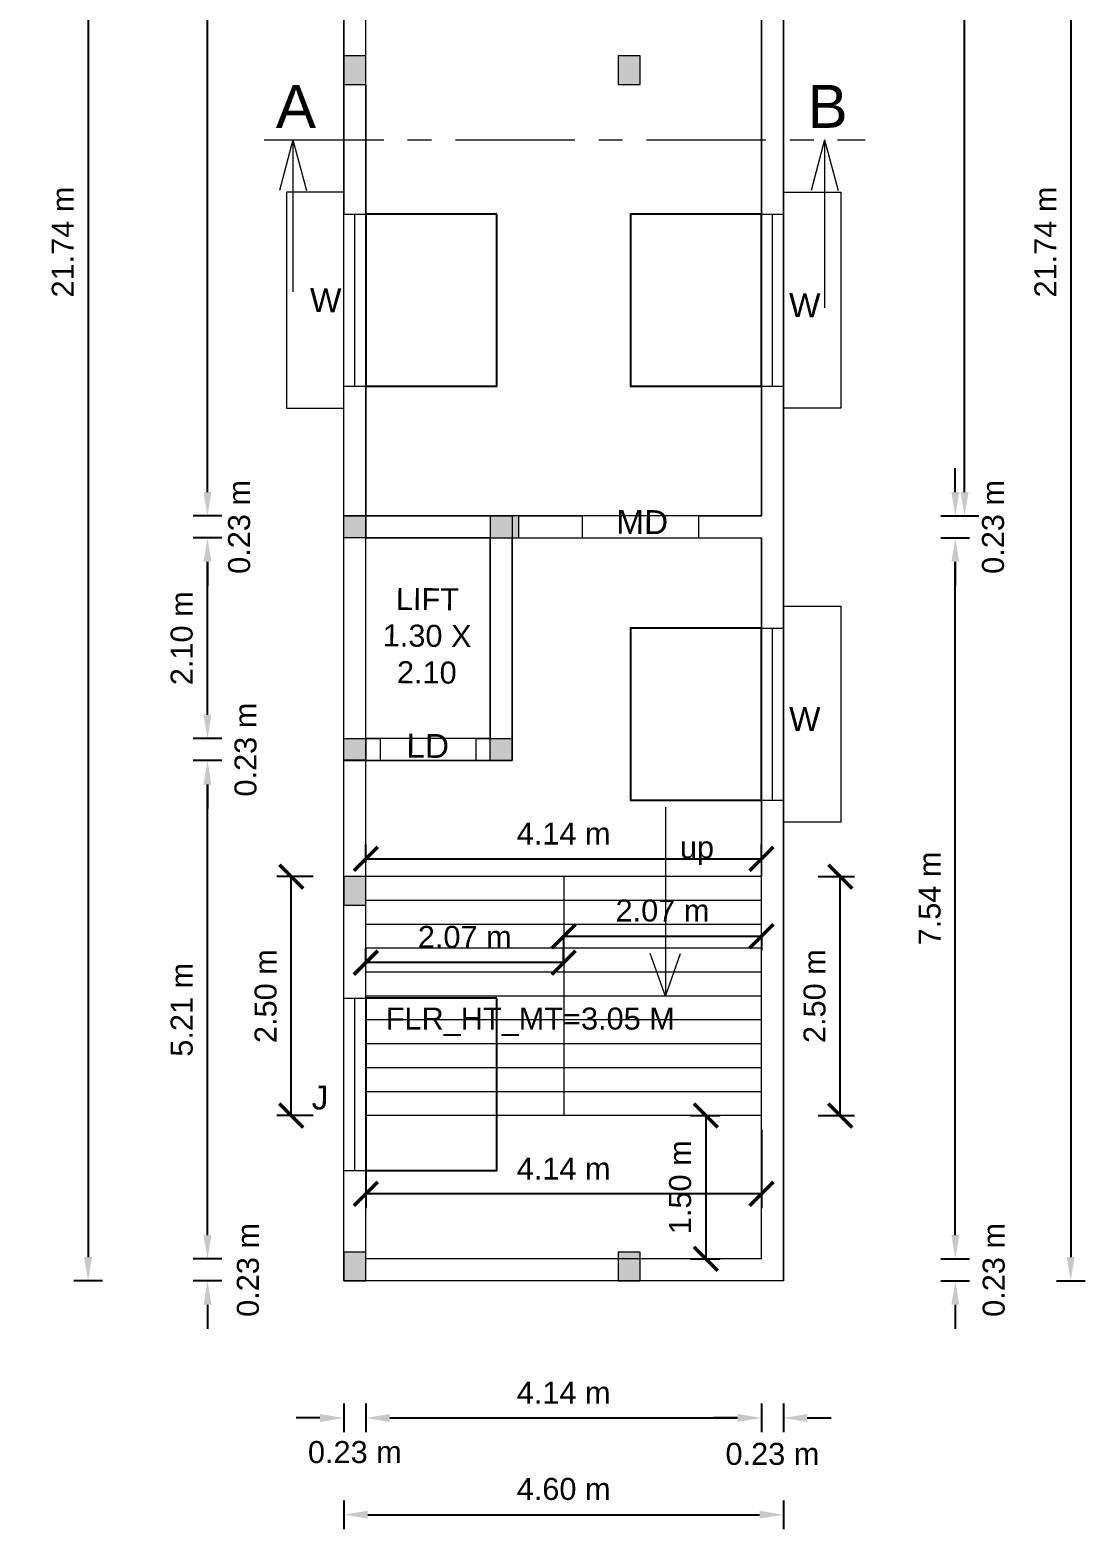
# Model space of a CAD drawing. Header units: metres. Extents: x -478 to 9074, y -2171 to 1762.
# Drawn here: x 9016.37 to 9027.41, y 51.45 to 67.13 of the extents above; entities that cross this region are included whole.
import ezdxf

# ---------------------------------------------------------------- set-up
doc = ezdxf.new("R2010")
doc.units = ezdxf.units.M
doc.header["$MEASUREMENT"] = 0
doc.linetypes.add('CABLIN', pattern=[0.35, 0.25, -0.1])
doc.linetypes.add('CENTER', pattern=[2, 1.25, -0.25, 0.25, -0.25])
for name, color, linetype in [('BLK_1_FLR_1_BLT_UP_AREA', 7, 'Continuous'), ('BLK_1_FLR_1_CARPET_AREA', 15, 'Continuous'), ('BLK_1_FLR_1_CHAJJA', 6, 'Continuous'), ('BLK_1_FLR_1_EXIT_WIDTH_STAIR', 1, 'Continuous'), ('BLK_1_FLR_1_LIFT_1', 30, 'Continuous'), ('BLK_1_FLR_1_LIGHT_VENTILATION_1', 7, 'Continuous'), ('BLK_1_FLR_1_REGULAR_ROOM_1', 7, 'Continuous'), ('BLK_1_FLR_1_STAIR_1', 7, 'Continuous'), ('BLK_1_FLR_1_STAIR_1_FLIGHT_1', 7, 'Continuous'), ('BLK_1_FLR_1_STAIR_1_FLIGHT_2', 7, 'Continuous'), ('BLK_1_FLR_1_STAIR_1_LANDING_1', 7, 'Continuous'), ('BLK_1_FLR_2_LIGHT_VENTILATION_1', 7, 'Continuous'), ('BLK_1_LVL_1_BLDG_FOOT_PRINT', 1, 'Continuous'), ('BLK_1FLR_0_STAIR_1_FLIGHT_2', 7, 'Continuous')]:
    doc.layers.add(name, color=color, linetype=linetype)
doc.styles.add('S', font='swiss.ttf')
doc.dimstyles.new('METRIC', dxfattribs={"dimtxt": 0.45, "dimasz": 0.25, "dimexe": 0.15, "dimexo": 0.15, "dimgap": 0.15, "dimtad": 1, "dimzin": 0, "dimdsep": 46, "dimtxsty": 'S', "dimcen": 0, "dimclrd": 1, "dimclre": 1, "dimclrt": 5, "dimadec": 0, "dimazin": 2, "dimtfac": 1, "dimtix": 1, "dimtofl": 0, "dimtmove": 1, "dimatfit": 0, "dimfxl": 0, "dimtolj": 1, "dimtzin": 0, "dimarcsym": 0})

# ---------------------------------------------------------------- blocks, each defined once
blk = doc.blocks.new('*D181')
at = {"lineweight": -2}
for p, q in [((9019.655, 52.761), (9019.655, 52.461)), ((9019.885, 52.761), (9019.885, 52.461)), ((9019.405, 52.611), (9019.155, 52.611)), ((9020.135, 52.611), (9020.385, 52.611))]:
    blk.add_line(p, q, dxfattribs=at)
for points in [[(9019.405, 52.653), (9019.405, 52.569), (9019.655, 52.611)], [(9020.135, 52.653), (9020.135, 52.569), (9019.885, 52.611)]]:
    blk.add_solid(points)
at = {"layer": 'Defpoints', "color": 0}
for p in [(9019.655, 54.678), (9019.885, 54.678), (9019.885, 52.611)]:
    blk.add_point(p, dxfattribs=at)
at = {"color": 0, "insert": (9019.77, 52.253), "char_height": 0.23, "attachment_point": 5, "style": 'S'}
blk.add_mtext('\\A1;0.23 m', dxfattribs=at)
blk = doc.blocks.new('*D182')
at = {"lineweight": -2}
for p, q in [((9019.885, 52.761), (9019.885, 52.461)), ((9024.025, 52.761), (9024.025, 52.461)), ((9020.135, 52.611), (9023.775, 52.611))]:
    blk.add_line(p, q, dxfattribs=at)
for points in [[(9020.135, 52.653), (9020.135, 52.569), (9019.885, 52.611)], [(9023.775, 52.653), (9023.775, 52.569), (9024.025, 52.611)]]:
    blk.add_solid(points)
at = {"layer": 'Defpoints', "color": 0}
for p in [(9024.025, 55.064), (9019.885, 54.678), (9024.025, 52.611)]:
    blk.add_point(p, dxfattribs=at)
at = {"color": 0, "insert": (9021.955, 52.876), "char_height": 0.23, "attachment_point": 5, "style": 'S'}
blk.add_mtext('\\A1;4.14 m', dxfattribs=at)
blk = doc.blocks.new('*D183')
at = {"lineweight": -2}
for p, q in [((9024.025, 52.761), (9024.025, 52.461)), ((9024.255, 52.761), (9024.255, 52.461)), ((9023.775, 52.611), (9023.525, 52.611)), ((9024.505, 52.611), (9024.755, 52.611))]:
    blk.add_line(p, q, dxfattribs=at)
for points in [[(9023.775, 52.653), (9023.775, 52.569), (9024.025, 52.611)], [(9024.505, 52.653), (9024.505, 52.569), (9024.255, 52.611)]]:
    blk.add_solid(points)
at = {"layer": 'Defpoints', "color": 0}
for p in [(9024.025, 55.064), (9024.255, 55.06), (9024.255, 52.611)]:
    blk.add_point(p, dxfattribs=at)
at = {"color": 0, "insert": (9024.14, 52.234), "char_height": 0.23, "attachment_point": 5, "style": 'S'}
blk.add_mtext('\\A1;0.23 m', dxfattribs=at)
blk = doc.blocks.new('*D184')
at = {"lineweight": -2}
for p, q in [((9019.655, 51.749), (9019.655, 51.449)), ((9024.255, 51.749), (9024.255, 51.449)), ((9019.905, 51.599), (9024.005, 51.599))]:
    blk.add_line(p, q, dxfattribs=at)
for points in [[(9019.905, 51.641), (9019.905, 51.558), (9019.655, 51.599)], [(9024.005, 51.641), (9024.005, 51.558), (9024.255, 51.599)]]:
    blk.add_solid(points)
at = {"layer": 'Defpoints', "color": 0}
for p in [(9019.655, 54.976), (9024.255, 54.976), (9024.255, 51.599)]:
    blk.add_point(p, dxfattribs=at)
at = {"color": 0, "insert": (9021.955, 51.867), "char_height": 0.23, "attachment_point": 5, "style": 'S'}
blk.add_mtext('\\A1;4.60 m', dxfattribs=at)
blk = doc.blocks.new('*D185')
at = {"lineweight": -2}
for p, q in [((9018.228, 54.525), (9018.228, 54.775)), ((9018.378, 54.275), (9018.078, 54.275)), ((9018.378, 54.045), (9018.078, 54.045)), ((9018.228, 53.795), (9018.228, 53.545))]:
    blk.add_line(p, q, dxfattribs=at)
for points in [[(9018.186, 54.525), (9018.269, 54.525), (9018.228, 54.275)], [(9018.186, 53.795), (9018.269, 53.795), (9018.228, 54.045)]]:
    blk.add_solid(points)
at = {"layer": 'Defpoints', "color": 0}
for p in [(9018.228, 54.275), (9020.85, 54.275), (9020.85, 54.045)]:
    blk.add_point(p, dxfattribs=at)
at = {"color": 0, "insert": (9018.652, 54.16), "char_height": 0.23, "attachment_point": 5, "rotation": 90, "style": 'S'}
blk.add_mtext('\\A1;0.23 m', dxfattribs=at)
blk = doc.blocks.new('*D186')
at = {"lineweight": -2}
for p, q in [((9018.378, 59.489), (9018.078, 59.489)), ((9018.228, 54.525), (9018.228, 59.239)), ((9018.378, 54.275), (9018.078, 54.275))]:
    blk.add_line(p, q, dxfattribs=at)
for points in [[(9018.186, 59.239), (9018.269, 59.239), (9018.228, 59.489)], [(9018.186, 54.525), (9018.269, 54.525), (9018.228, 54.275)]]:
    blk.add_solid(points)
at = {"layer": 'Defpoints', "color": 0}
for p in [(9018.228, 59.489), (9021.089, 59.489), (9020.85, 54.275)]:
    blk.add_point(p, dxfattribs=at)
at = {"color": 0, "insert": (9017.959, 56.882), "char_height": 0.23, "attachment_point": 5, "rotation": 90, "style": 'S'}
blk.add_mtext('\\A1;5.21 m', dxfattribs=at)
blk = doc.blocks.new('*D187')
at = {"lineweight": -2}
for p, q in [((9018.228, 59.969), (9018.228, 60.219)), ((9018.378, 59.719), (9018.078, 59.719)), ((9018.378, 59.489), (9018.078, 59.489)), ((9018.228, 59.239), (9018.228, 58.989))]:
    blk.add_line(p, q, dxfattribs=at)
for points in [[(9018.186, 59.969), (9018.269, 59.969), (9018.228, 59.719)], [(9018.186, 59.239), (9018.269, 59.239), (9018.228, 59.489)]]:
    blk.add_solid(points)
at = {"layer": 'Defpoints', "color": 0}
for p in [(9018.228, 59.719), (9021.11, 59.719), (9021.089, 59.489)]:
    blk.add_point(p, dxfattribs=at)
at = {"color": 0, "insert": (9018.627, 59.604), "char_height": 0.23, "attachment_point": 5, "rotation": 90, "style": 'S'}
blk.add_mtext('\\A1;0.23 m', dxfattribs=at)
blk = doc.blocks.new('*D188')
at = {"lineweight": -2}
for p, q in [((9018.378, 61.819), (9018.078, 61.819)), ((9018.228, 59.969), (9018.228, 61.569)), ((9018.378, 59.719), (9018.078, 59.719))]:
    blk.add_line(p, q, dxfattribs=at)
for points in [[(9018.186, 61.569), (9018.269, 61.569), (9018.228, 61.819)], [(9018.186, 59.969), (9018.269, 59.969), (9018.228, 59.719)]]:
    blk.add_solid(points)
at = {"layer": 'Defpoints', "color": 0}
for p in [(9018.228, 61.819), (9020.959, 61.819), (9021.11, 59.719)]:
    blk.add_point(p, dxfattribs=at)
at = {"color": 0, "insert": (9017.959, 60.769), "char_height": 0.23, "attachment_point": 5, "rotation": 90, "style": 'S'}
blk.add_mtext('\\A1;2.10 m', dxfattribs=at)
blk = doc.blocks.new('*D189')
at = {"lineweight": -2}
for p, q in [((9018.228, 62.299), (9018.228, 62.549)), ((9018.378, 62.049), (9018.078, 62.049)), ((9018.378, 61.819), (9018.078, 61.819)), ((9018.228, 61.569), (9018.228, 61.319))]:
    blk.add_line(p, q, dxfattribs=at)
for points in [[(9018.186, 62.299), (9018.269, 62.299), (9018.228, 62.049)], [(9018.186, 61.569), (9018.269, 61.569), (9018.228, 61.819)]]:
    blk.add_solid(points)
at = {"layer": 'Defpoints', "color": 0}
for p in [(9018.228, 62.049), (9020.959, 62.049), (9020.959, 61.819)]:
    blk.add_point(p, dxfattribs=at)
at = {"color": 0, "insert": (9018.56, 61.934), "char_height": 0.23, "attachment_point": 5, "rotation": 90, "style": 'S'}
blk.add_mtext('\\A1;0.23 m', dxfattribs=at)
blk = doc.blocks.new('*D190')
at = {"lineweight": -2}
for p, q in [((9018.378, 75.555), (9018.078, 75.555)), ((9018.228, 62.299), (9018.228, 75.305)), ((9018.378, 62.049), (9018.078, 62.049))]:
    blk.add_line(p, q, dxfattribs=at)
for points in [[(9018.186, 75.305), (9018.269, 75.305), (9018.228, 75.555)], [(9018.186, 62.299), (9018.269, 62.299), (9018.228, 62.049)]]:
    blk.add_solid(points)
at = {"layer": 'Defpoints', "color": 0}
for p in [(9018.228, 75.555), (9021.947, 75.555), (9020.959, 62.049)]:
    blk.add_point(p, dxfattribs=at)
at = {"color": 0, "insert": (9017.959, 68.802), "char_height": 0.23, "attachment_point": 5, "rotation": 90, "style": 'S'}
blk.add_mtext('\\A1;13.51 m', dxfattribs=at)
blk = doc.blocks.new('*D192')
at = {"lineweight": -2}
for p, q in [((9017.128, 75.785), (9016.828, 75.785)), ((9016.978, 75.535), (9016.978, 54.295)), ((9017.128, 54.045), (9016.828, 54.045))]:
    blk.add_line(p, q, dxfattribs=at)
for points in [[(9016.936, 75.535), (9017.02, 75.535), (9016.978, 75.785)], [(9016.936, 54.295), (9017.02, 54.295), (9016.978, 54.045)]]:
    blk.add_solid(points)
at = {"layer": 'Defpoints', "color": 0}
for p in [(9020.544, 75.785), (9016.978, 54.045), (9020.544, 54.045)]:
    blk.add_point(p, dxfattribs=at)
at = {"color": 0, "insert": (9016.713, 64.915), "char_height": 0.23, "attachment_point": 5, "rotation": 90, "style": 'S'}
blk.add_mtext('\\A1;21.74 m', dxfattribs=at)
blk = doc.blocks.new('*D193')
at = {"lineweight": -2}
for p, q in [((9026.054, 54.525), (9026.054, 54.775)), ((9025.904, 54.275), (9026.204, 54.275)), ((9025.904, 54.045), (9026.204, 54.045)), ((9026.054, 53.795), (9026.054, 53.545))]:
    blk.add_line(p, q, dxfattribs=at)
for points in [[(9026.013, 54.525), (9026.096, 54.525), (9026.054, 54.275)], [(9026.013, 53.795), (9026.096, 53.795), (9026.054, 54.045)]]:
    blk.add_solid(points)
at = {"layer": 'Defpoints', "color": 0}
for p in [(9023.68, 54.275), (9026.054, 54.275), (9023.68, 54.045)]:
    blk.add_point(p, dxfattribs=at)
at = {"color": 0, "insert": (9026.457, 54.16), "char_height": 0.23, "attachment_point": 5, "rotation": 90, "style": 'S'}
blk.add_mtext('\\A1;0.23 m', dxfattribs=at)
blk = doc.blocks.new('*D194')
at = {"lineweight": -2}
for p, q in [((9025.904, 61.819), (9026.204, 61.819)), ((9026.054, 54.525), (9026.054, 61.569)), ((9025.904, 54.275), (9026.204, 54.275))]:
    blk.add_line(p, q, dxfattribs=at)
for points in [[(9026.013, 61.569), (9026.096, 61.569), (9026.054, 61.819)], [(9026.013, 54.525), (9026.096, 54.525), (9026.054, 54.275)]]:
    blk.add_solid(points)
at = {"layer": 'Defpoints', "color": 0}
for p in [(9023.601, 61.819), (9026.054, 61.819), (9023.68, 54.275)]:
    blk.add_point(p, dxfattribs=at)
at = {"color": 0, "insert": (9025.786, 58.047), "char_height": 0.23, "attachment_point": 5, "rotation": 90, "style": 'S'}
blk.add_mtext('\\A1;7.54 m', dxfattribs=at)
blk = doc.blocks.new('*D195')
at = {"lineweight": -2}
for p, q in [((9026.054, 62.299), (9026.054, 62.549)), ((9025.904, 62.049), (9026.204, 62.049)), ((9025.904, 61.819), (9026.204, 61.819)), ((9026.054, 61.569), (9026.054, 61.319))]:
    blk.add_line(p, q, dxfattribs=at)
for points in [[(9026.013, 62.299), (9026.096, 62.299), (9026.054, 62.049)], [(9026.013, 61.569), (9026.096, 61.569), (9026.054, 61.819)]]:
    blk.add_solid(points)
at = {"layer": 'Defpoints', "color": 0}
for p in [(9023.601, 62.049), (9026.054, 62.049), (9023.601, 61.819)]:
    blk.add_point(p, dxfattribs=at)
at = {"color": 0, "insert": (9026.45, 61.934), "char_height": 0.23, "attachment_point": 5, "rotation": 90, "style": 'S'}
blk.add_mtext('\\A1;0.23 m', dxfattribs=at)
blk = doc.blocks.new('*D196')
at = {"lineweight": -2}
for p, q in [((9026.001, 75.555), (9026.301, 75.555)), ((9026.151, 62.299), (9026.151, 75.305)), ((9026.001, 62.049), (9026.301, 62.049))]:
    blk.add_line(p, q, dxfattribs=at)
for points in [[(9026.11, 75.305), (9026.193, 75.305), (9026.151, 75.555)], [(9026.11, 62.299), (9026.193, 62.299), (9026.151, 62.049)]]:
    blk.add_solid(points)
at = {"layer": 'Defpoints', "color": 0}
for p in [(9023.674, 75.555), (9026.151, 75.555), (9023.698, 62.049)]:
    blk.add_point(p, dxfattribs=at)
at = {"color": 0, "insert": (9025.883, 68.802), "char_height": 0.23, "attachment_point": 5, "rotation": 90, "style": 'S'}
blk.add_mtext('\\A1;13.51 m', dxfattribs=at)
blk = doc.blocks.new('*D197')
at = {"lineweight": -2}
for p, q in [((9027.112, 75.785), (9027.412, 75.785)), ((9027.262, 75.535), (9027.262, 54.295)), ((9027.112, 54.045), (9027.412, 54.045))]:
    blk.add_line(p, q, dxfattribs=at)
for points in [[(9027.22, 75.535), (9027.303, 75.535), (9027.262, 75.785)], [(9027.22, 54.295), (9027.303, 54.295), (9027.262, 54.045)]]:
    blk.add_solid(points)
at = {"layer": 'Defpoints', "color": 0}
for p in [(9023.505, 75.785), (9023.505, 54.045), (9027.262, 54.045)]:
    blk.add_point(p, dxfattribs=at)
at = {"color": 0, "insert": (9026.997, 64.915), "char_height": 0.23, "attachment_point": 5, "rotation": 90, "style": 'S'}
blk.add_mtext('\\A1;21.74 m', dxfattribs=at)
blk = doc.blocks.new('_ArchTick')
at = {"color": 0, "linetype": 'ByBlock', "const_width": 0.15}
blk.add_lwpolyline([(-0.5, -0.5), (0.5, 0.5)], dxfattribs=at)
blk = doc.blocks.new('*D200')
at = {"layer": 'BLK_1_FLR_1_STAIR_1_LANDING_1', "color": 0, "lineweight": -2}
for p, q in [((9019.885, 55.625), (9019.885, 54.806)), ((9024.025, 55.625), (9024.025, 54.806)), ((9024.025, 54.956), (9019.885, 54.956))]:
    blk.add_line(p, q, dxfattribs=at)
at = {"layer": 'Defpoints', "color": 0}
for p in [(9019.885, 55.775), (9024.025, 55.775), (9019.885, 54.956)]:
    blk.add_point(p, dxfattribs=at)
at = {"layer": 'BLK_1_FLR_1_STAIR_1_LANDING_1', "color": 0, "lineweight": -2, "xscale": 0.25, "yscale": 0.25, "zscale": 0.25, "rotation": 180}
blk.add_blockref('_ArchTick', (9019.885, 54.956), dxfattribs=at)
at = {"layer": 'BLK_1_FLR_1_STAIR_1_LANDING_1', "color": 0, "lineweight": -2, "xscale": 0.25, "yscale": 0.25, "zscale": 0.25}
blk.add_blockref('_ArchTick', (9024.025, 54.956), dxfattribs=at)
at = {"layer": 'BLK_1_FLR_1_STAIR_1_LANDING_1', "color": 7, "lineweight": 20, "insert": (9021.955, 55.221), "char_height": 0.23, "attachment_point": 5, "style": 'S'}
blk.add_mtext('\\A1;4.14 m', dxfattribs=at)
blk = doc.blocks.new('*D201')
at = {"layer": 'BLK_1_FLR_1_STAIR_1_LANDING_1', "color": 0, "lineweight": -2}
for p, q in [((9023.283, 55.775), (9023.593, 55.775)), ((9023.443, 55.775), (9023.443, 54.275)), ((9023.283, 54.275), (9023.593, 54.275))]:
    blk.add_line(p, q, dxfattribs=at)
at = {"layer": 'Defpoints', "color": 0}
for p in [(9023.133, 55.775), (9023.133, 54.275), (9023.443, 54.275)]:
    blk.add_point(p, dxfattribs=at)
at = {"layer": 'BLK_1_FLR_1_STAIR_1_LANDING_1', "color": 0, "lineweight": -2, "xscale": 0.25, "yscale": 0.25, "zscale": 0.25}
for p, rotation in [((9023.443, 55.775), 90), ((9023.443, 54.275), 270)]:
    blk.add_blockref('_ArchTick', p, dxfattribs=dict(at, rotation=rotation))
at = {"layer": 'BLK_1_FLR_1_STAIR_1_LANDING_1', "color": 7, "lineweight": 20, "insert": (9023.175, 55.025), "char_height": 0.23, "attachment_point": 5, "rotation": 90, "style": 'S'}
blk.add_mtext('\\A1;1.50 m', dxfattribs=at)
blk = doc.blocks.new('*D225')
at = {"layer": 'BLK_1_FLR_1_EXIT_WIDTH_STAIR', "color": 0, "lineweight": -2}
for p, q in [((9019.885, 58.425), (9019.885, 58.611)), ((9024.025, 58.425), (9024.025, 58.611)), ((9019.885, 58.461), (9024.025, 58.461))]:
    blk.add_line(p, q, dxfattribs=at)
at = {"layer": 'Defpoints', "color": 0}
for p in [(9024.025, 58.461), (9019.885, 58.275), (9024.025, 58.275)]:
    blk.add_point(p, dxfattribs=at)
at = {"layer": 'BLK_1_FLR_1_EXIT_WIDTH_STAIR', "color": 0, "lineweight": -2, "xscale": 0.25, "yscale": 0.25, "zscale": 0.25, "rotation": 180}
blk.add_blockref('_ArchTick', (9019.885, 58.461), dxfattribs=at)
at = {"layer": 'BLK_1_FLR_1_EXIT_WIDTH_STAIR', "color": 0, "lineweight": -2, "xscale": 0.25, "yscale": 0.25, "zscale": 0.25}
blk.add_blockref('_ArchTick', (9024.025, 58.461), dxfattribs=at)
at = {"layer": 'BLK_1_FLR_1_EXIT_WIDTH_STAIR', "color": 7, "lineweight": 20, "insert": (9021.955, 58.726), "char_height": 0.23, "attachment_point": 5, "style": 'S'}
blk.add_mtext('\\A1;4.14 m', dxfattribs=at)
blk = doc.blocks.new('*D226')
at = {"layer": 'BLK_1_FLR_1_STAIR_1_FLIGHT_1', "color": 0, "lineweight": -2}
for p, q in [((9021.955, 57.651), (9021.955, 57.501)), ((9021.955, 57.651), (9024.025, 57.651)), ((9024.025, 57.651), (9024.025, 57.501))]:
    blk.add_line(p, q, dxfattribs=at)
at = {"layer": 'Defpoints', "color": 0}
for p in [(9021.955, 57.775), (9024.025, 57.775), (9024.025, 57.651)]:
    blk.add_point(p, dxfattribs=at)
at = {"layer": 'BLK_1_FLR_1_STAIR_1_FLIGHT_1', "color": 0, "lineweight": -2, "xscale": 0.25, "yscale": 0.25, "zscale": 0.25, "rotation": 180}
blk.add_blockref('_ArchTick', (9021.955, 57.651), dxfattribs=at)
at = {"layer": 'BLK_1_FLR_1_STAIR_1_FLIGHT_1', "color": 0, "lineweight": -2, "xscale": 0.25, "yscale": 0.25, "zscale": 0.25}
blk.add_blockref('_ArchTick', (9024.025, 57.651), dxfattribs=at)
at = {"layer": 'BLK_1_FLR_1_STAIR_1_FLIGHT_1', "color": 7, "lineweight": 20, "insert": (9022.99, 57.919), "char_height": 0.23, "attachment_point": 5, "style": 'S'}
blk.add_mtext('\\A1;2.07 m', dxfattribs=at)
blk = doc.blocks.new('*D227')
at = {"layer": 'BLK_1_FLR_1_STAIR_1_FLIGHT_2', "color": 0, "lineweight": -2}
for p, q in [((9019.885, 57.375), (9019.885, 57.525)), ((9021.955, 57.375), (9021.955, 57.525)), ((9021.955, 57.375), (9019.885, 57.375))]:
    blk.add_line(p, q, dxfattribs=at)
at = {"layer": 'Defpoints', "color": 0}
for p in [(9019.885, 57.375), (9019.885, 57.275), (9021.955, 57.275)]:
    blk.add_point(p, dxfattribs=at)
at = {"layer": 'BLK_1_FLR_1_STAIR_1_FLIGHT_2', "color": 0, "lineweight": -2, "xscale": 0.25, "yscale": 0.25, "zscale": 0.25, "rotation": 180}
blk.add_blockref('_ArchTick', (9019.885, 57.375), dxfattribs=at)
at = {"layer": 'BLK_1_FLR_1_STAIR_1_FLIGHT_2', "color": 0, "lineweight": -2, "xscale": 0.25, "yscale": 0.25, "zscale": 0.25}
blk.add_blockref('_ArchTick', (9021.955, 57.375), dxfattribs=at)
at = {"layer": 'BLK_1_FLR_1_STAIR_1_FLIGHT_2', "color": 7, "lineweight": 20, "insert": (9020.92, 57.643), "char_height": 0.23, "attachment_point": 5, "style": 'S'}
blk.add_mtext('\\A1;2.07 m', dxfattribs=at)
blk = doc.blocks.new('*D228')
at = {"layer": 'BLK_1_FLR_1_STAIR_1_FLIGHT_1', "color": 0, "lineweight": -2}
for p, q in [((9024.62, 58.275), (9025, 58.275)), ((9024.85, 55.775), (9024.85, 58.275)), ((9024.62, 55.775), (9025, 55.775))]:
    blk.add_line(p, q, dxfattribs=at)
at = {"layer": 'Defpoints', "color": 0}
for p in [(9024.025, 58.275), (9024.85, 58.275), (9024.025, 55.775)]:
    blk.add_point(p, dxfattribs=at)
at = {"layer": 'BLK_1_FLR_1_STAIR_1_FLIGHT_1', "color": 0, "lineweight": -2, "xscale": 0.25, "yscale": 0.25, "zscale": 0.25}
for p, rotation in [((9024.85, 58.275), 90), ((9024.85, 55.775), 270)]:
    blk.add_blockref('_ArchTick', p, dxfattribs=dict(at, rotation=rotation))
at = {"layer": 'BLK_1_FLR_1_STAIR_1_FLIGHT_1', "color": 7, "lineweight": 20, "insert": (9024.582, 57.025), "char_height": 0.23, "attachment_point": 5, "rotation": 90, "style": 'S'}
blk.add_mtext('\\A1;2.50 m', dxfattribs=at)
blk = doc.blocks.new('*D229')
at = {"layer": 'BLK_1FLR_0_STAIR_1_FLIGHT_2', "color": 0, "lineweight": -2}
for p, q in [((9019.335, 58.275), (9018.955, 58.275)), ((9019.105, 55.775), (9019.105, 58.275)), ((9019.335, 55.775), (9018.955, 55.775))]:
    blk.add_line(p, q, dxfattribs=at)
at = {"layer": 'Defpoints', "color": 0}
for p in [(9019.105, 58.275), (9019.885, 58.275), (9019.885, 55.775)]:
    blk.add_point(p, dxfattribs=at)
at = {"layer": 'BLK_1FLR_0_STAIR_1_FLIGHT_2', "color": 0, "lineweight": -2, "xscale": 0.25, "yscale": 0.25, "zscale": 0.25}
for p, rotation in [((9019.105, 58.275), 90), ((9019.105, 55.775), 270)]:
    blk.add_blockref('_ArchTick', p, dxfattribs=dict(at, rotation=rotation))
at = {"layer": 'BLK_1FLR_0_STAIR_1_FLIGHT_2', "color": 7, "lineweight": 20, "insert": (9018.837, 57.025), "char_height": 0.23, "attachment_point": 5, "rotation": 90, "style": 'S'}
blk.add_mtext('\\A1;2.50 m', dxfattribs=at)

msp = doc.modelspace()

# ---------------------------------------------------------------- hatches: boundary and pattern name
at = {"lineweight": 20}
h = msp.add_hatch(color=256, dxfattribs=at)
h.dxf.hatch_style = 1
h.paths.add_polyline_path([(9019.65549, 66.56162), (9019.88549, 66.56162), (9019.88549, 66.86162), (9019.65549, 66.86162)])
h = msp.add_hatch(color=256, dxfattribs=at)
h.dxf.hatch_style = 1
h.paths.add_polyline_path([(9022.52549, 66.56162), (9022.75549, 66.56162), (9022.75549, 66.86162), (9022.52549, 66.86162)])
h = msp.add_hatch(color=256, dxfattribs=at)
h.dxf.hatch_style = 1
h.paths.add_polyline_path([(9019.88549, 61.81904), (9019.88549, 62.04904), (9019.65549, 62.04904), (9019.65549, 61.81904)])
h = msp.add_hatch(color=256, dxfattribs=at)
h.dxf.hatch_style = 1
h.paths.add_polyline_path([(9021.18549, 62.04904), (9021.18549, 61.81904), (9021.48549, 61.81904), (9021.48549, 62.04904)])
h = msp.add_hatch(color=256, dxfattribs=at)
h.dxf.hatch_style = 1
h.paths.add_polyline_path([(9019.88549, 59.48904), (9019.88549, 59.71904), (9019.65549, 59.71904), (9019.65549, 59.48904)])
h = msp.add_hatch(color=256, dxfattribs=at)
h.dxf.hatch_style = 1
h.paths.add_polyline_path([(9021.41549, 59.48904), (9021.41549, 59.71904), (9021.18549, 59.71904), (9021.18549, 59.48904)])
h = msp.add_hatch(color=256, dxfattribs=at)
h.dxf.hatch_style = 1
h.paths.add_polyline_path([(9019.65549, 57.9752), (9019.88549, 57.9752), (9019.88549, 58.2752), (9019.65549, 58.2752)])
h = msp.add_hatch(color=256, dxfattribs=at)
h.dxf.hatch_style = 1
h.paths.add_polyline_path([(9019.65549, 54.0452), (9019.88549, 54.0452), (9019.88549, 54.3452), (9019.65549, 54.3452)])
h = msp.add_hatch(color=256, dxfattribs=at)
h.dxf.hatch_style = 1
h.paths.add_polyline_path([(9022.52549, 54.0452), (9022.75549, 54.0452), (9022.75549, 54.3452), (9022.52549, 54.3452)])

# ---------------------------------------------------------------- linework, layer by layer
for p, q in [((9019.65549, 54.0452), (9019.65549, 75.7852)), ((9024.25549, 54.0452), (9024.25549, 75.7852)), ((9024.02549, 62.04904), (9024.02549, 75.5552)), ((9019.65549, 75.25533), (9019.65549, 65.20533)), ((9019.88549, 59.8728), (9019.88549, 73.4352)), ((9019.88549, 66.56162), (9019.88549, 62.04904)), ((9019.12149, 65.98281), (9018.97977, 65.45562)), ((9019.12149, 65.98281), (9019.12149, 64.39381)), ((9019.12149, 65.98281), (9019.26321, 65.45562)), ((9024.68623, 65.98281), (9024.54451, 65.45562)), ((9024.68623, 65.98281), (9024.68623, 64.22709)), ((9024.68623, 65.98281), (9024.82795, 65.45562)), ((9019.88549, 65.68699), (9019.88549, 63.88699)), ((9019.65549, 65.20533), (9019.65549, 65.43533)), ((9019.65549, 65.20533), (9019.88549, 65.20533)), ((9019.77049, 63.40533), (9019.77049, 65.20533)), ((9024.02549, 65.20533), (9024.25549, 65.20533)), ((9024.14049, 63.40533), (9024.14049, 65.20533)), ((9024.25549, 65.20533), (9024.25549, 63.40533)), ((9019.65549, 63.40533), (9019.88549, 63.40533)), ((9024.02549, 63.40533), (9024.25549, 63.40533)), ((9021.18549, 62.04904), (9019.65549, 62.04904)), ((9021.48549, 62.04904), (9022.15093, 62.04904)), ((9022.15093, 61.81904), (9022.15093, 62.04904)), ((9023.37093, 62.04904), (9024.02549, 62.04904)), ((9023.37093, 61.81904), (9023.37093, 62.04904)), ((9019.65549, 59.48904), (9019.65549, 61.81904)), ((9021.18549, 61.81904), (9019.65549, 61.81904)), ((9019.88549, 54.2752), (9019.88549, 61.81904)), ((9021.18549, 59.71904), (9021.18549, 61.81904)), ((9021.41549, 59.48904), (9021.41549, 61.81904)), ((9021.48549, 61.81904), (9024.02549, 61.81904)), ((9024.02549, 54.2752), (9024.02549, 61.81904)), ((9024.02549, 58.2752), (9024.02549, 61.81904)), ((9024.02549, 60.87582), (9024.25549, 60.87582)), ((9024.14049, 59.07582), (9024.14049, 60.87582)), ((9024.25549, 60.87582), (9024.25549, 59.07582)), ((9019.88549, 59.71904), (9020.03549, 59.71904)), ((9020.03549, 59.71904), (9020.03549, 59.48904)), ((9021.03549, 59.71904), (9021.18549, 59.71904)), ((9021.03549, 59.71904), (9021.03549, 59.48904)), ((9019.88549, 59.4952), (9019.65549, 59.4952)), ((9019.65549, 59.48904), (9021.18549, 59.48904)), ((9023.01935, 59.00173), (9023.01935, 57.0252)), ((9024.02549, 59.07582), (9024.25549, 59.07582)), ((9019.88549, 58.2752), (9019.65549, 58.2752)), ((9024.02549, 58.2752), (9019.88549, 58.2752)), ((9021.95549, 58.2752), (9021.95549, 55.7752)), ((9024.02549, 58.0252), (9019.88549, 58.0252)), ((9024.02549, 57.7752), (9019.88549, 57.7752)), ((9024.02549, 57.7752), (9019.88549, 57.7752)), ((9024.02549, 57.5252), (9019.88549, 57.5252)), ((9023.01935, 57.0252), (9022.85999, 57.47216)), ((9023.01935, 57.0252), (9023.17871, 57.47216)), ((9024.02549, 57.2752), (9019.88549, 57.2752)), ((9019.65549, 57.00203), (9019.88549, 57.00203)), ((9019.77049, 55.20203), (9019.77049, 57.00203)), ((9024.02549, 57.0252), (9019.88549, 57.0252)), ((9024.02549, 56.7752), (9019.88549, 56.7752)), ((9024.02549, 56.5252), (9019.88549, 56.5252)), ((9024.02549, 56.2752), (9019.88549, 56.2752)), ((9024.02549, 56.0252), (9019.88549, 56.0252)), ((9024.02549, 55.7752), (9019.88549, 55.7752)), ((9019.65549, 55.20203), (9019.88549, 55.20203)), ((9019.65549, 55.20203), (9019.88549, 55.20203)), ((9024.02549, 54.2752), (9019.88549, 54.2752)), ((9024.25549, 54.0452), (9019.65549, 54.0452))]:
    msp.add_line(p, q, dxfattribs=at)
at = {"linetype": 'CENTER', "lineweight": 20}
msp.add_line((9018.82181, 65.98281), (9025.11217, 65.98281), dxfattribs=at)
at = {"linetype": 'CABLIN', "lineweight": 20}
for p, q in [((9019.65549, 65.68699), (9019.65549, 65.91699)), ((9019.65549, 65.43533), (9019.05549, 65.43533)), ((9019.05549, 65.43533), (9019.05549, 63.40533)), ((9024.25549, 65.43533), (9024.85549, 65.43533)), ((9024.25549, 65.20533), (9024.25549, 65.43533)), ((9024.85549, 65.43533), (9024.85549, 63.40533)), ((9019.05549, 63.40533), (9019.05549, 63.17533)), ((9024.85549, 63.40533), (9024.85549, 63.17533)), ((9019.05549, 63.17533), (9019.65549, 63.17533)), ((9024.85549, 63.17533), (9024.25549, 63.17533)), ((9024.25549, 61.10582), (9024.85549, 61.10582)), ((9024.25549, 60.87582), (9024.25549, 61.10582)), ((9024.85549, 61.10582), (9024.85549, 59.07582)), ((9024.85549, 59.07582), (9024.85549, 58.84582)), ((9024.85549, 58.84582), (9024.25549, 58.84582))]:
    msp.add_line(p, q, dxfattribs=at)
at = {"lineweight": 20}
for points in [[(9019.65549, 66.56162), (9019.88549, 66.56162), (9019.88549, 66.86162), (9019.65549, 66.86162)], [(9022.52549, 66.56162), (9022.75549, 66.56162), (9022.75549, 66.86162), (9022.52549, 66.86162)], [(9019.88549, 62.04904), (9019.88549, 61.81904), (9019.65549, 61.81904), (9019.65549, 62.04904)], [(9021.41549, 59.48904), (9019.65549, 59.48904), (9019.65549, 62.04904), (9021.41549, 62.04904)], [(9021.18549, 62.04904), (9021.18549, 61.81904), (9021.48549, 61.81904), (9021.48549, 62.04904)], [(9019.88549, 59.71904), (9019.88549, 59.48904), (9019.65549, 59.48904), (9019.65549, 59.71904)], [(9021.41549, 59.71904), (9021.41549, 59.48904), (9021.18549, 59.48904), (9021.18549, 59.71904)], [(9019.65549, 57.9752), (9019.88549, 57.9752), (9019.88549, 58.2752), (9019.65549, 58.2752)], [(9019.65549, 54.0452), (9019.88549, 54.0452), (9019.88549, 54.3452), (9019.65549, 54.3452)], [(9022.52549, 54.0452), (9022.75549, 54.0452), (9022.75549, 54.3452), (9022.52549, 54.3452)]]:
    msp.add_lwpolyline(points, close=True, dxfattribs=at)
at = {"layer": 'BLK_1_FLR_1_BLT_UP_AREA', "color": 8, "lineweight": 20}
msp.add_lwpolyline([(9019.65549, 75.7852), (9024.25549, 75.7852), (9024.25549, 54.0452), (9019.65549, 54.0452)], close=True, dxfattribs=at)
at = {"layer": 'BLK_1_FLR_1_CARPET_AREA', "color": 15, "lineweight": 20}
for points in [[(9021.20549, 75.5552), (9024.02549, 75.5552), (9024.02549, 62.04904), (9019.88549, 62.04904), (9019.88549, 73.4352), (9021.20549, 73.4352), (9021.20549, 75.5552)], [(9021.41549, 61.81904), (9024.02549, 61.81904), (9024.02549, 58.2752), (9019.88549, 58.2752), (9019.88549, 59.48904), (9021.41549, 59.48904), (9021.41549, 61.81904)]]:
    msp.add_lwpolyline(points, dxfattribs=at)
at = {"layer": 'BLK_1_FLR_1_CHAJJA', "color": 6, "lineweight": 20}
for points in [[(9019.65549, 65.43533), (9019.05549, 65.43533), (9019.05549, 63.17533), (9019.65549, 63.17533)], [(9024.25549, 65.43533), (9024.85549, 65.43533), (9024.85549, 63.17533), (9024.25549, 63.17533)], [(9024.25549, 61.10582), (9024.85549, 61.10582), (9024.85549, 58.84582), (9024.25549, 58.84582)]]:
    msp.add_lwpolyline(points, close=True, dxfattribs=at)
at = {"layer": 'BLK_1_FLR_1_LIFT_1', "color": 30, "lineweight": 20}
msp.add_lwpolyline([(9019.88549, 61.81904), (9021.18549, 61.81904), (9021.18549, 59.71904), (9019.88549, 59.71904)], close=True, dxfattribs=at)
at = {"layer": 'BLK_1_FLR_1_LIGHT_VENTILATION_1', "color": 2, "lineweight": -2}
for points in [[(9021.25749, 65.20533), (9019.88549, 65.20533), (9019.88549, 63.40533), (9021.25749, 63.40533), (9021.25749, 65.20533)], [(9024.02549, 65.20533), (9022.65349, 65.20533), (9022.65349, 63.40533), (9024.02549, 63.40533), (9024.02549, 65.20533)], [(9024.02549, 60.87582), (9022.65349, 60.87582), (9022.65349, 59.07582), (9024.02549, 59.07582), (9024.02549, 60.87582)]]:
    msp.add_lwpolyline(points, dxfattribs=at)
at = {"layer": 'BLK_1_FLR_1_REGULAR_ROOM_1', "color": 2, "lineweight": 20}
msp.add_lwpolyline([(9024.02549, 62.04904), (9019.88549, 62.04904), (9019.88549, 68.96012), (9024.02549, 68.96012)], close=True, dxfattribs=at)
at = {"layer": 'BLK_1_FLR_2_LIGHT_VENTILATION_1', "color": 2, "lineweight": -2}
msp.add_lwpolyline([(9021.25749, 57.00203), (9019.88549, 57.00203), (9019.88549, 55.20203), (9021.25749, 55.20203), (9021.25749, 57.00203)], dxfattribs=at)
at = {"layer": 'BLK_1_LVL_1_BLDG_FOOT_PRINT', "color": 1, "lineweight": 20}
msp.add_lwpolyline([(9019.65549, 75.7852), (9024.25549, 75.7852), (9024.25549, 54.0452), (9019.65549, 54.0452)], close=True, dxfattribs=at)

# ---------------------------------------------------------------- texts
at = {"lineweight": 20, "width": 2.8208704, "attachment_point": 5, "style": 'S'}
for s, insert, char_height in [('\\A1;A', (9019.15318, 66.33439), 0.45), ('\\A1;B', (9024.71792, 66.33439), 0.45), ('\\A1;up', (9023.35041, 58.5474), 0.23)]:
    msp.add_mtext(s, dxfattribs=dict(at, insert=insert, char_height=char_height))
at = {"lineweight": 20, "attachment_point": 5, "rotation": 359.487108, "style": 'S'}
for s, insert, char_height, width in [('\\A1;W', (9019.46443, 64.30636), 0.25, 2.3291344), ('\\A1;W', (9024.478, 64.25405), 0.25, 2.3291344), ('\\A1;MD', (9022.77736, 61.98562), 0.25, 2.3291344), ('\\A1;LIFT\\P1.30 X \\P2.10', (9020.52647, 60.79371), 0.23, 16.6117444), ('\\A1;W', (9024.478, 59.92454), 0.25, 2.3291344), ('\\A1;LD', (9020.53254, 59.64353), 0.25, 2.3291344), ('\\A1;J', (9019.40628, 55.96203), 0.25, 2.3291344)]:
    msp.add_mtext(s, dxfattribs=dict(at, insert=insert, char_height=char_height, width=width))
at = {"layer": 'BLK_1_FLR_1_STAIR_1', "color": 1, "lineweight": 20, "insert": (9021.60582, 56.75666), "char_height": 0.23, "width": 16.6117444, "attachment_point": 5, "style": 'S'}
msp.add_mtext('\\A1;FLR_HT_MT=3.05 M', dxfattribs=at)

# ---------------------------------------------------------------- dimensions: what is measured, and where the dimension line sits
for base, p1, p2, picture, middle in [((9016.97807, 54.0452), (9020.54362, 75.7852), (9020.54362, 54.0452), '*D192', (9016.713, 64.9152)), ((9027.26161, 54.0452), (9023.50473, 75.7852), (9023.50473, 54.0452), '*D197', (9026.99653, 64.9152)), ((9018.22755, 75.5552), (9020.95863, 62.04904), (9021.94655, 75.5552), '*D190', (9017.95935, 68.80212)), ((9026.15128, 75.5552), (9023.69821, 62.04904), (9023.67379, 75.5552), '*D196', (9025.88308, 68.80212)), ((9018.22755, 61.81904), (9021.11049, 59.71904), (9020.95863, 61.81904), '*D188', (9017.95935, 60.76904)), ((9026.0542, 61.81904), (9023.67957, 54.2752), (9023.60113, 61.81904), '*D194', (9025.786, 58.04712)), ((9018.22755, 59.48904), (9020.85018, 54.2752), (9021.08908, 59.48904), '*D186', (9017.95935, 56.88212))]:
    dim = msp.add_linear_dim(base=base, p1=p1, p2=p2, angle=90, dimstyle='METRIC', override={"dimtxt": 0.23, "dimpost": ' m', "dimclrd": 256, "dimclre": 256, "dimclrt": 0})
    dim.commit()
    dim.dimension.update_dxf_attribs({"geometry": picture, "text_midpoint": middle})
for base, p1, p2, picture, middle in [((9018.22755, 62.04904), (9020.95863, 61.81904), (9020.95863, 62.04904), '*D189', (9018.56011, 61.93404)), ((9026.0542, 62.04904), (9023.60113, 61.81904), (9023.60113, 62.04904), '*D195', (9026.44955, 61.93404)), ((9018.22755, 59.71904), (9021.08908, 59.48904), (9021.11049, 59.71904), '*D187', (9018.6267, 59.60404)), ((9018.22755, 54.2752), (9020.85018, 54.0452), (9020.85018, 54.2752), '*D185', (9018.65165, 54.1602)), ((9026.0542, 54.2752), (9023.67957, 54.0452), (9023.67957, 54.2752), '*D193', (9026.45738, 54.1602))]:
    dim = msp.add_linear_dim(base=base, p1=p1, p2=p2, angle=90, dimstyle='METRIC', override={"dimtxt": 0.23, "dimpost": ' m', "dimclrd": 256, "dimclre": 256, "dimclrt": 0, "dimtmove": 2})
    dim.commit()
    dim.dimension.update_dxf_attribs({"geometry": picture, "text_midpoint": middle, "dimtype": 160})
for base, p1, p2, picture, middle in [((9024.02549, 52.61095), (9019.88549, 54.67831), (9024.02549, 55.06352), '*D182', (9021.95549, 52.87603)), ((9024.25549, 51.59922), (9019.65549, 54.97601), (9024.25549, 54.97601), '*D184', (9021.95549, 51.86742))]:
    dim = msp.add_linear_dim(base=base, p1=p1, p2=p2, dimstyle='METRIC', override={"dimtxt": 0.23, "dimpost": ' m', "dimclrd": 256, "dimclre": 256, "dimclrt": 0})
    dim.commit()
    dim.dimension.update_dxf_attribs({"geometry": picture, "text_midpoint": middle})
for base, p1, p2, picture, middle in [((9024.25549, 52.61095), (9024.02549, 55.06352), (9024.25549, 55.05953), '*D183', (9024.14049, 52.23426)), ((9019.88549, 52.61095), (9019.65549, 54.67831), (9019.88549, 54.67831), '*D181', (9019.77049, 52.25296))]:
    dim = msp.add_linear_dim(base=base, p1=p1, p2=p2, dimstyle='METRIC', override={"dimtxt": 0.23, "dimpost": ' m', "dimclrd": 256, "dimclre": 256, "dimclrt": 0, "dimtmove": 2})
    dim.commit()
    dim.dimension.update_dxf_attribs({"geometry": picture, "text_midpoint": middle, "dimtype": 160})
at = {"layer": 'BLK_1_FLR_1_EXIT_WIDTH_STAIR', "color": 1, "lineweight": 20}
dim = msp.add_linear_dim(base=(9024.02549, 58.46094), p1=(9019.88549, 58.2752), p2=(9024.02549, 58.2752), dimstyle='METRIC', override={"dimtxt": 0.23, "dimpost": ' m', "dimblk1": 'ArchTick', "dimblk2": 'ArchTick', "dimsah": 1, "dimclrd": 0, "dimclre": 0, "dimclrt": 7, "dimfxl": 0.23}, dxfattribs=at)
dim.commit()
dim.dimension.update_dxf_attribs({"geometry": '*D225', "text_midpoint": (9021.95549, 58.72601)})
at = {"layer": 'BLK_1_FLR_1_STAIR_1_FLIGHT_1', "color": 1, "lineweight": 20}
dim = msp.add_linear_dim(base=(9024.85032, 58.2752), p1=(9024.02549, 55.7752), p2=(9024.02549, 58.2752), angle=90, dimstyle='METRIC', override={"dimtxt": 0.23, "dimpost": ' m', "dimblk1": 'ArchTick', "dimblk2": 'ArchTick', "dimsah": 1, "dimclrd": 0, "dimclre": 0, "dimclrt": 7, "dimfxl": 0.23}, dxfattribs=at)
dim.commit()
dim.dimension.update_dxf_attribs({"geometry": '*D228', "text_midpoint": (9024.58212, 57.0252)})
at = {"layer": 'BLK_1_FLR_1_STAIR_1_FLIGHT_1', "color": 2, "lineweight": 20}
dim = msp.add_linear_dim(base=(9024.02549, 57.65125), p1=(9021.95549, 57.7752), p2=(9024.02549, 57.7752), dimstyle='METRIC', override={"dimtxt": 0.23, "dimpost": ' m', "dimblk1": 'ArchTick', "dimblk2": 'ArchTick', "dimsah": 1, "dimclrd": 0, "dimclre": 0, "dimclrt": 7, "dimfxl": 3}, dxfattribs=at)
dim.commit()
dim.dimension.update_dxf_attribs({"geometry": '*D226', "text_midpoint": (9022.99049, 57.91945)})
at = {"layer": 'BLK_1_FLR_1_STAIR_1_FLIGHT_2', "color": 2, "lineweight": 20}
dim = msp.add_linear_dim(base=(9019.88549, 57.37455), p1=(9021.95549, 57.2752), p2=(9019.88549, 57.2752), dimstyle='METRIC', override={"dimtxt": 0.23, "dimpost": ' m', "dimblk1": 'ArchTick', "dimblk2": 'ArchTick', "dimsah": 1, "dimclrd": 0, "dimclre": 0, "dimclrt": 7, "dimfxl": 3}, dxfattribs=at)
dim.commit()
dim.dimension.update_dxf_attribs({"geometry": '*D227', "text_midpoint": (9020.92049, 57.64275)})
at = {"layer": 'BLK_1_FLR_1_STAIR_1_LANDING_1', "color": 2, "lineweight": 20}
dim = msp.add_linear_dim(base=(9023.44342, 54.2752), p1=(9023.13348, 55.7752), p2=(9023.13348, 54.2752), angle=90, dimstyle='METRIC', override={"dimtxt": 0.23, "dimpost": ' m', "dimblk1": 'ArchTick', "dimblk2": 'ArchTick', "dimsah": 1, "dimclrd": 0, "dimclre": 0, "dimclrt": 7, "dimfxl": 3}, dxfattribs=at)
dim.commit()
dim.dimension.update_dxf_attribs({"geometry": '*D201', "text_midpoint": (9023.17521, 55.0252)})
at = {"layer": 'BLK_1_FLR_1_STAIR_1_LANDING_1', "color": 1, "lineweight": 20}
dim = msp.add_linear_dim(base=(9019.88549, 54.95592), p1=(9024.02549, 55.7752), p2=(9019.88549, 55.7752), dimstyle='METRIC', override={"dimtxt": 0.23, "dimpost": ' m', "dimblk1": 'ArchTick', "dimblk2": 'ArchTick', "dimsah": 1, "dimclrd": 0, "dimclre": 0, "dimclrt": 7, "dimfxl": 3}, dxfattribs=at)
dim.commit()
dim.dimension.update_dxf_attribs({"geometry": '*D200', "text_midpoint": (9021.95549, 55.22099)})
at = {"layer": 'BLK_1FLR_0_STAIR_1_FLIGHT_2', "color": 1, "lineweight": 20}
dim = msp.add_linear_dim(base=(9019.10485, 58.2752), p1=(9019.88549, 55.7752), p2=(9019.88549, 58.2752), angle=90, dimstyle='METRIC', override={"dimtxt": 0.23, "dimpost": ' m', "dimblk1": 'ArchTick', "dimblk2": 'ArchTick', "dimsah": 1, "dimclrd": 0, "dimclre": 0, "dimclrt": 7, "dimfxl": 0.23}, dxfattribs=at)
dim.commit()
dim.dimension.update_dxf_attribs({"geometry": '*D229', "text_midpoint": (9018.83665, 57.0252)})

doc.saveas('drawing.dxf')
